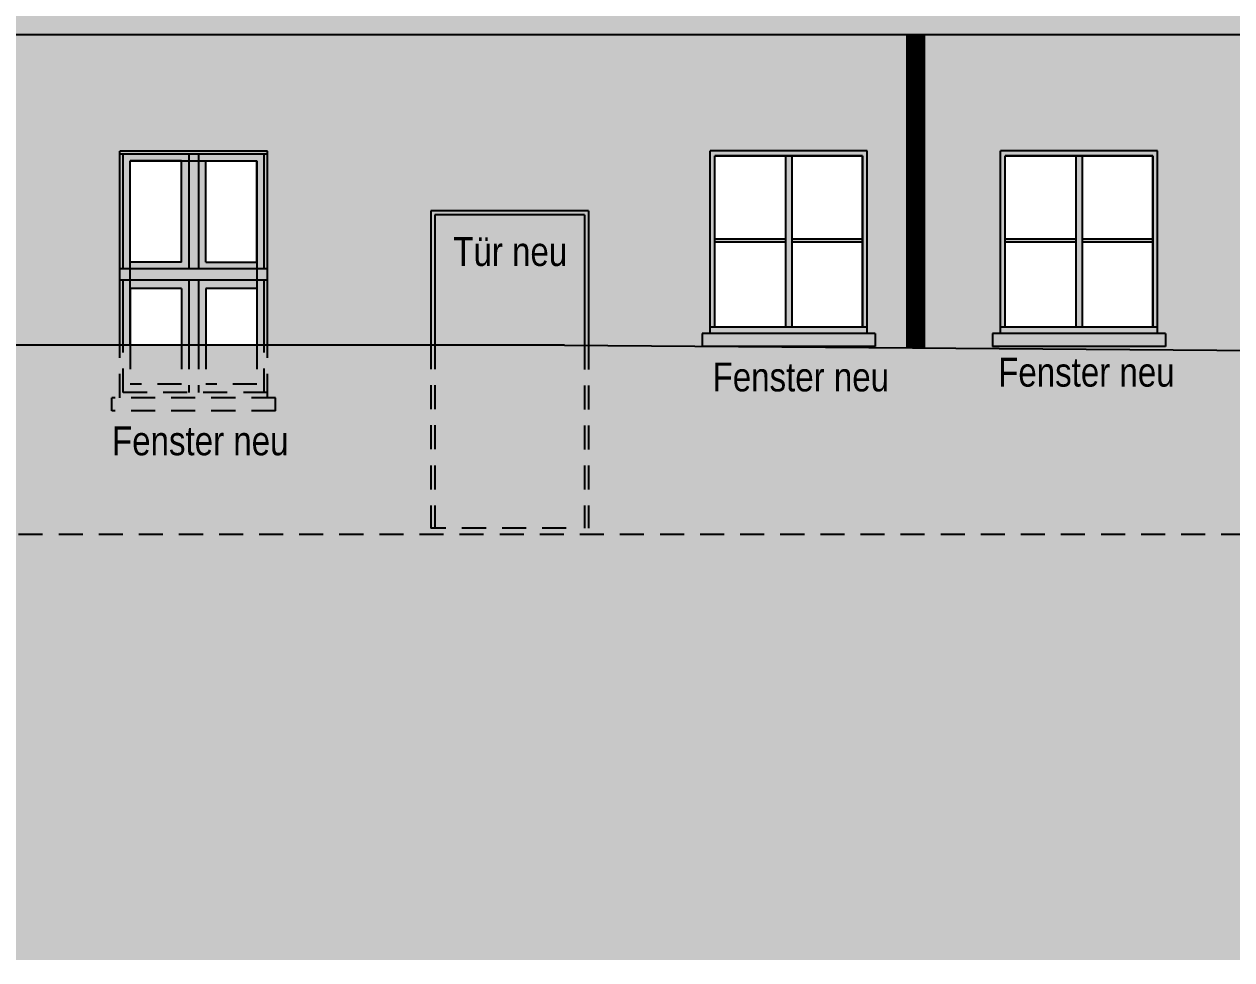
# Model space of a CAD drawing. Header units: metres. Extents: x 11 to 190, y 38 to 70.
# Drawn here: x 78.2 to 85.73, y 37.58 to 43.42 of the extents above; entities that cross this region are included whole.
import ezdxf
from ezdxf.enums import TextEntityAlignment as Align

# ---------------------------------------------------------------- set-up
doc = ezdxf.new("R2010")
doc.units = ezdxf.units.M
doc.header["$LTSCALE"] = 0.01
doc.header["$XCLIPFRAME"] = 2
doc.linetypes.add('AUSGEZOGEN', pattern=[1000, 1000, 0])
doc.linetypes.add('GESTRICHELT', pattern=[9, 6, -3])
for name, color, linetype in [('A_ansicht', 9, 'CONTINUOUS'), ('A_Fensterrahmen', 1, 'CONTINUOUS'), ('A_Glasbild', 7, 'CONTINUOUS'), ('A_regenrinne', 252, 'CONTINUOUS'), ('A_Schraff_Fensterrahmen', 255, 'CONTINUOUS'), ('A_Schraff_gelände', 251, 'CONTINUOUS'), ('A_Schraff_Gewaende', 23, 'CONTINUOUS'), ('A_Schraff_Paneel', 14, 'CONTINUOUS'), ('A_Schraff_Sims', 17, 'CONTINUOUS'), ('A_schraff_tuer', 117, 'CONTINUOUS'), ('A_TEXT', 2, 'CONTINUOUS'), ('FASSADE', 7, 'AUSGEZOGEN')]:
    doc.layers.add(name, color=color, linetype=linetype)
doc.styles.add('arial-n', font='ARIALN.TTF')
picture_1 = doc.add_image_def('image1.jpg', size_in_pixel=(60, 84))

msp = doc.modelspace()

# ---------------------------------------------------------------- hatches: boundary and pattern name
at = {"layer": 'A_Schraff_Fensterrahmen'}
h = msp.add_hatch(color=256, dxfattribs=at)
h.paths.add_polyline_path([(82.9881, 42.5958), (82.9481, 42.5958), (82.9481, 41.5258), (82.9881, 41.5258)], flags=17)
h.paths.add_polyline_path([(83.4582, 42.6258), (82.4781, 42.6258), (82.4781, 41.5258), (82.5081, 41.5258), (82.5081, 42.5958), (83.4282, 42.5958), (83.4282, 41.5258), (83.4582, 41.5258)])
h.paths.add_polyline_path([(83.4582, 41.5258), (82.4781, 41.5258), (82.4781, 41.4858), (83.4582, 41.4858)])
h = msp.add_hatch(color=256, dxfattribs=at)
h.paths.add_polyline_path([(84.7989, 42.5958), (84.7589, 42.5958), (84.7589, 41.5258), (84.7989, 41.5258)], flags=17)
h.paths.add_polyline_path([(85.2689, 42.6258), (84.2888, 42.6258), (84.2888, 41.5258), (84.3188, 41.5258), (84.3188, 42.5958), (85.2389, 42.5958), (85.2389, 41.5258), (85.2689, 41.5258)])
h.paths.add_polyline_path([(85.2689, 41.5258), (84.2888, 41.5258), (84.2888, 41.4858), (85.2689, 41.4858)])
h = msp.add_hatch(color=256, dxfattribs=at)
h.paths.add_polyline_path([(79.718, 42.6247), (78.798, 42.6247), (78.798, 42.6047), (79.718, 42.6047)])
h.paths.add_polyline_path([(78.818, 42.6047), (78.798, 42.6047), (78.798, 41.8896), (78.818, 41.8896)])
h.paths.add_polyline_path([(78.818, 41.8195), (78.798, 41.8195), (78.798, 41.4141), (78.818, 41.4141)])
h.paths.add_polyline_path([(79.718, 41.8195), (79.698, 41.8195), (79.698, 41.4141), (79.718, 41.4141)])
h.paths.add_polyline_path([(79.718, 42.6047), (79.698, 42.6047), (79.698, 41.8896), (79.718, 41.8896)])
h = msp.add_hatch(color=256, dxfattribs=at)
h.paths.add_polyline_path([(79.228, 42.6047), (78.818, 42.6047), (78.818, 41.8896), (79.228, 41.8896)])
h.paths.add_polyline_path([(79.183, 42.5637), (79.183, 41.9306), (78.863, 41.9306), (78.863, 42.5637)], flags=16)
h.paths.add_polyline_path([(79.698, 42.6047), (79.288, 42.6047), (79.288, 41.8896), (79.698, 41.8896)])
h.paths.add_polyline_path([(79.653, 42.5637), (79.653, 41.9306), (79.333, 41.9306), (79.333, 42.5637)], flags=16)
h.paths.add_polyline_path([(79.228, 41.8195), (78.818, 41.8195), (78.818, 41.4141), (78.863, 41.4141), (78.863, 41.7669), (79.183, 41.7669), (79.183, 41.4141), (79.228, 41.4141)])
h.paths.add_polyline_path([(79.698, 41.8195), (79.288, 41.8195), (79.288, 41.4141), (79.333, 41.4141), (79.333, 41.7669), (79.653, 41.7669), (79.653, 41.4141), (79.698, 41.4141)])
h = msp.add_hatch(color=256, dxfattribs=at)
h.paths.add_polyline_path([(79.288, 42.6047), (79.228, 42.6047), (79.228, 41.8896), (79.288, 41.8896)])
h.paths.add_polyline_path([(79.228, 41.4141), (79.288, 41.4141), (79.288, 41.8195), (79.228, 41.8195)])
h = msp.add_hatch(color=256, dxfattribs=at)
h.paths.add_polyline_path([(83.4282, 42.0758), (82.9881, 42.0758), (82.9881, 42.0558), (83.4282, 42.0558)])
h.paths.add_polyline_path([(82.9481, 42.0758), (82.5081, 42.0758), (82.5081, 42.0558), (82.9481, 42.0558)])
h = msp.add_hatch(color=256, dxfattribs=at)
h.paths.add_polyline_path([(85.2389, 42.0758), (84.7989, 42.0758), (84.7989, 42.0558), (85.2389, 42.0558)])
h.paths.add_polyline_path([(84.7589, 42.0758), (84.3188, 42.0758), (84.3188, 42.0558), (84.7589, 42.0558)])
msp.add_hatch(color=256, dxfattribs=at).paths.add_polyline_path([(79.718, 41.8195), (79.718, 41.8896), (78.798, 41.8896), (78.798, 41.8195)])
at = {"layer": 'A_Schraff_gelände'}
msp.add_hatch(color=256, dxfattribs=at).paths.add_polyline_path([(11.3282, 41.598), (11.3282, 37.5789), (154.2308, 37.5789), (154.2216, 40.16), (110.1494, 40.16), (110.1494, 41.3633), (91.5663, 41.3633), (88.0786, 41.3633), (81.6712, 41.4133), (71.368, 41.4147), (60.93, 41.416), (60.93, 41.5372), (60.58, 41.5372), (60.58, 41.6622), (55.0967, 41.6622), (55.0967, 41.598), (46.9467, 41.598)])
at = {"layer": 'A_Schraff_Gewaende'}
for points in [[(83.5082, 41.4858), (83.4582, 41.4858), (82.4281, 41.4858), (82.4281, 41.4058), (83.5082, 41.4058)], [(85.3189, 41.4858), (85.2689, 41.4858), (84.2388, 41.4858), (84.2388, 41.4058), (85.3189, 41.4058)]]:
    msp.add_hatch(color=256, dxfattribs=at).paths.add_polyline_path(points)
at = {"layer": 'A_Schraff_Paneel'}
h = msp.add_hatch(color=256, dxfattribs=at)
h.paths.add_polyline_path([(59.2, 43.3486), (59.2, 41.6622), (60.58, 41.6622), (60.58, 41.5372), (60.93, 41.5372), (60.93, 41.416), (61.978, 41.4141), (61.978, 42.6258), (62.898, 42.6258), (62.898, 41.4158), (63.858, 41.4156), (63.858, 42.6257), (64.778, 42.6257), (64.778, 41.4141), (65.738, 41.4154), (65.738, 42.6256), (66.658, 42.6256), (66.658, 41.4144), (67.603, 41.4145), (67.603, 42.6255), (68.523, 42.6255), (68.523, 41.4145), (69.473, 41.4148), (69.473, 42.6253), (70.393, 42.6253), (70.393, 41.4146), (71.303, 41.4145), (71.303, 42.6252), (72.223, 42.6252), (72.223, 41.4144), (73.163, 41.4142), (73.163, 42.6251), (74.083, 42.6251), (74.083, 41.4141), (75.053, 41.4142), (75.053, 42.625), (75.973, 42.605), (75.973, 41.4141), (76.908, 41.4141), (76.908, 42.6248), (77.828, 42.6248), (77.828, 41.4141), (78.798, 41.4141), (78.798, 42.6247), (79.718, 42.6247), (79.718, 41.4141), (80.7362, 41.4141), (80.7362, 42.2522), (81.7212, 42.2522), (81.7212, 41.4126), (82.4281, 41.4074), (82.4281, 41.4858), (82.4781, 41.4858), (82.4781, 42.6258), (83.4581, 42.6258), (83.4581, 41.4858), (83.5082, 41.4858), (83.5082, 41.4058), (83.5081, 41.399), (88.0786, 41.3633), (91.6729, 41.3633), (91.6729, 42.4922), (92.7829, 42.4922), (92.7829, 41.3633), (110.3894, 41.3633), (110.3894, 43.3502)])
h.paths.add_polyline_path([(84.2888, 42.6258), (84.2888, 41.4858), (84.2388, 41.4858), (84.2388, 41.4058), (85.3189, 41.4058), (85.3189, 41.4858), (85.2689, 41.4858), (85.2689, 42.6258)], flags=16)
h.paths.add_polyline_path([(86.1274, 42.6258), (86.1274, 41.4858), (86.0774, 41.4858), (86.0774, 41.4058), (87.1575, 41.4058), (87.1575, 41.4858), (87.1075, 41.4858), (87.1075, 42.6258)], flags=16)
h.paths.add_polyline_path([(88.4953, 42.6258), (88.4953, 41.4858), (88.4453, 41.4858), (88.4453, 41.4058), (89.5253, 41.4058), (89.5253, 41.4858), (89.4753, 41.4858), (89.4753, 42.6258)], flags=16)
h.paths.add_polyline_path([(89.9996, 42.6258), (89.9996, 41.4858), (89.9496, 41.4858), (89.9496, 41.4058), (91.0296, 41.4058), (91.0296, 41.4858), (90.9796, 41.4858), (90.9796, 42.6258)], flags=16)
h.paths.add_polyline_path([(93.7046, 42.6258), (93.7046, 41.4858), (93.6546, 41.4858), (93.6546, 41.4058), (94.7346, 41.4058), (94.7346, 41.4858), (94.6846, 41.4858), (94.6846, 42.6258)], flags=16)
h.paths.add_polyline_path([(95.5679, 42.6258), (95.5679, 41.4858), (95.5179, 41.4858), (95.5179, 41.4058), (96.5979, 41.4058), (96.5979, 41.4858), (96.5479, 41.4858), (96.5479, 42.6258)], flags=16)
h.paths.add_polyline_path([(97.4375, 42.6258), (97.4375, 41.4858), (97.3875, 41.4858), (97.3875, 41.4058), (98.4675, 41.4058), (98.4675, 41.4858), (98.4175, 41.4858), (98.4175, 42.6258)], flags=16)
h.paths.add_polyline_path([(99.3197, 42.6258), (99.3197, 41.4858), (99.2697, 41.4858), (99.2697, 41.4058), (100.3498, 41.4058), (100.3498, 41.4858), (100.3029, 41.4858), (100.3029, 42.6258)], flags=16)
h.paths.add_polyline_path([(101.1679, 42.6258), (101.1679, 41.4858), (101.1179, 41.4858), (101.1179, 41.4058), (102.1979, 41.4058), (102.1979, 41.4858), (102.1479, 41.4858), (102.1479, 42.6258)], flags=16)
h.paths.add_polyline_path([(103.0329, 42.6258), (103.0329, 41.4858), (102.9829, 41.4858), (102.9829, 41.4058), (104.0629, 41.4058), (104.0629, 41.4858), (104.0129, 41.4858), (104.0129, 42.6258)], flags=16)
h.paths.add_polyline_path([(104.8979, 42.6258), (104.8979, 41.4858), (104.8479, 41.4858), (104.8479, 41.4058), (105.9279, 41.4058), (105.9279, 41.4858), (105.8779, 41.4858), (105.8779, 42.6258)], flags=16)
at = {"layer": 'A_Schraff_Sims'}
msp.add_hatch(color=256, dxfattribs=at).paths.add_polyline_path([(59.18, 43.4844), (59.04, 43.4344), (59.051, 43.3502), (130.1924, 43.3502), (130.2034, 43.4342), (130.0524, 43.4842)])
at = {"layer": 'A_schraff_tuer'}
h = msp.add_hatch(color=15, dxfattribs=at)
h.paths.add_polyline_path([(80.7612, 42.2272), (81.6962, 42.2272), (81.6962, 41.4131), (81.7212, 41.4129), (81.7212, 42.2522), (80.7362, 42.2522), (80.7362, 41.4141), (80.7612, 41.4141)])
h.paths.add_polyline_path([(81.6962, 42.2272), (80.7612, 42.2272), (80.7612, 41.4141), (81.5697, 41.4141), (81.6962, 41.4131)], flags=16)

# ---------------------------------------------------------------- linework, layer by layer
at = {"layer": 'A_ansicht', "color": 2, "linetype": 'GESTRICHELT', "ltscale": 2.5}
for p, q in [((78.798, 41.0847), (78.798, 41.4141)), ((78.818, 41.1181), (78.818, 41.4141)), ((78.863, 41.4141), (78.863, 41.1707)), ((79.183, 41.4141), (79.183, 41.1707)), ((79.228, 41.4141), (79.228, 41.1181)), ((79.288, 41.4141), (79.288, 41.1181)), ((79.333, 41.4141), (79.333, 41.1707)), ((79.653, 41.4141), (79.653, 41.1707)), ((79.698, 41.1181), (79.698, 41.4141)), ((79.718, 41.0847), (79.718, 41.4141)), ((80.7362, 41.414), (80.7362, 40.2722)), ((80.7612, 41.414), (80.7612, 40.2722)), ((81.6962, 41.4126), (81.6962, 40.2722)), ((81.7212, 41.4126), (81.7212, 40.2722)), ((79.183, 41.1707), (78.863, 41.1707)), ((79.653, 41.1707), (79.333, 41.1707)), ((78.748, 41.0047), (78.748, 41.0847)), ((79.768, 41.0847), (78.748, 41.0847)), ((79.718, 41.1181), (78.798, 41.1181)), ((79.768, 41.0047), (79.768, 41.0847)), ((79.768, 41.0047), (78.748, 41.0047)), ((91.5663, 40.2322), (77.5448, 40.2322)), ((81.5812, 40.2722), (80.7362, 40.2722))]:
    msp.add_line(p, q, dxfattribs=at)
at = {"layer": 'A_Fensterrahmen'}
for p, q in [((79.718, 42.6047), (78.798, 42.6047)), ((78.818, 41.8896), (78.818, 42.6047)), ((79.183, 42.5637), (78.863, 42.5637)), ((78.863, 41.9306), (78.863, 42.5637)), ((79.183, 41.9306), (79.183, 42.5637)), ((79.228, 42.6047), (79.228, 41.8896)), ((79.288, 42.6047), (79.288, 41.8896)), ((79.333, 41.9306), (79.333, 42.5637)), ((79.333, 42.5637), (79.653, 42.5637)), ((79.653, 41.9306), (79.653, 42.5637)), ((79.698, 41.8896), (79.698, 42.6047)), ((83.4281, 42.5958), (82.5081, 42.5958)), ((82.5081, 41.5258), (82.5081, 42.5958)), ((82.9481, 42.5958), (82.9481, 41.5258)), ((82.9881, 42.5958), (82.9881, 41.5258)), ((83.4281, 41.5258), (83.4281, 42.5958)), ((85.2388, 42.5958), (84.3188, 42.5958)), ((84.3188, 41.5258), (84.3188, 42.5958)), ((84.7588, 42.5958), (84.7588, 41.5258)), ((84.7988, 42.5958), (84.7988, 41.5258)), ((85.2388, 41.5258), (85.2388, 42.5958)), ((82.9481, 42.0758), (82.5081, 42.0758)), ((82.9481, 42.0558), (82.5081, 42.0558)), ((83.4281, 42.0758), (82.9881, 42.0758)), ((83.4281, 42.0558), (82.9881, 42.0558)), ((84.7588, 42.0758), (84.3188, 42.0758)), ((84.7588, 42.0558), (84.3188, 42.0558)), ((85.2388, 42.0758), (84.7988, 42.0758)), ((85.2388, 42.0558), (84.7988, 42.0558)), ((79.718, 41.8896), (78.798, 41.8896)), ((79.183, 41.9306), (78.863, 41.9306)), ((79.333, 41.9306), (79.653, 41.9306)), ((79.718, 41.8195), (78.798, 41.8195)), ((78.818, 41.4141), (78.818, 41.8195)), ((79.228, 41.8195), (79.228, 41.4141)), ((79.288, 41.8195), (79.288, 41.4141)), ((79.698, 41.4141), (79.698, 41.8195)), ((79.183, 41.7669), (78.863, 41.7669)), ((78.863, 41.7669), (78.863, 41.4141)), ((79.183, 41.7669), (79.183, 41.4141)), ((79.653, 41.7669), (79.333, 41.7669)), ((79.333, 41.7669), (79.333, 41.4141)), ((79.653, 41.7669), (79.653, 41.4141)), ((83.4581, 41.5258), (82.4781, 41.5258)), ((85.2688, 41.5258), (84.2888, 41.5258))]:
    msp.add_line(p, q, dxfattribs=at)
at = {"layer": 'A_regenrinne', "const_width": 0.12}
msp.add_lwpolyline([(83.7608, 43.3486), (83.7608, 41.4001)], dxfattribs=at)
at = {"layer": 'FASSADE'}
for p, q in [((116.6954, 43.3502), (59.051, 43.3502)), ((83.4581, 42.6258), (82.4781, 42.6258)), ((82.4781, 41.4858), (82.4781, 42.6258)), ((83.4581, 41.4858), (83.4581, 42.6258)), ((85.2688, 42.6258), (84.2888, 42.6258)), ((84.2888, 41.4858), (84.2888, 42.6258)), ((85.2688, 41.4858), (85.2688, 42.6258)), ((79.718, 42.6247), (78.798, 42.6247)), ((78.798, 41.4141), (78.798, 42.6247)), ((79.718, 41.4141), (79.718, 42.6247)), ((80.7362, 42.2522), (80.7362, 41.414)), ((81.7212, 42.2522), (80.7362, 42.2522)), ((81.7212, 42.2522), (81.7212, 41.4129)), ((81.6962, 42.2272), (80.7612, 42.2272)), ((80.7612, 42.2272), (80.7612, 41.414)), ((81.6962, 42.2272), (81.6962, 41.4129)), ((83.5082, 41.4858), (82.4281, 41.4858)), ((82.4281, 41.4858), (82.4281, 41.4058)), ((83.4581, 41.4858), (82.4781, 41.4858)), ((83.5082, 41.4858), (83.5082, 41.4058)), ((85.3189, 41.4858), (84.2388, 41.4858)), ((84.2388, 41.4858), (84.2388, 41.4058)), ((85.2688, 41.4858), (84.2888, 41.4858)), ((85.3189, 41.4858), (85.3189, 41.4058)), ((81.5697, 41.4141), (60.93, 41.4141)), ((81.5697, 41.4141), (88.0786, 41.3633)), ((83.5082, 41.4058), (82.4281, 41.4058)), ((85.3189, 41.4058), (84.2388, 41.4058))]:
    msp.add_line(p, q, dxfattribs=at)

# ---------------------------------------------------------------- texts
at = {"layer": 'A_TEXT', "linetype": 'Continuous', "style": 'arial-n'}
for s, p in [('Tür neu', (81.2321, 41.8539)), ('Fenster neu', (83.0442, 41.0713)), ('Fenster neu', (84.825, 41.1013)), ('Fenster neu', (79.299, 40.6729))]:
    msp.add_text(s, height=0.18, dxfattribs=at).set_placement(p, align=Align.BOTTOM_CENTER)

# ---------------------------------------------------------------- pictures from other files: only their frames are drawn
at = {"layer": 'A_Glasbild'}
image = msp.add_image(picture_1, insert=(80.3935, 42.5637), size_in_units=(1.5305, 2.1427), rotation=180, dxfattribs=at)
image.set_boundary_path([(28.53, 38.388), (59.5, 83.5)])
image = msp.add_image(picture_1, insert=(84.0386, 42.5958), size_in_units=(1.5305, 2.1427), rotation=180, dxfattribs=at)
image.set_boundary_path([(23.433, 41.553), (59.5, 83.5)])
image = msp.add_image(picture_1, insert=(85.8493, 42.5958), size_in_units=(1.5305, 2.1427), rotation=180, dxfattribs=at)
image.set_boundary_path([(23.433, 41.553), (59.5, 83.5)])

doc.saveas('drawing.dxf')
